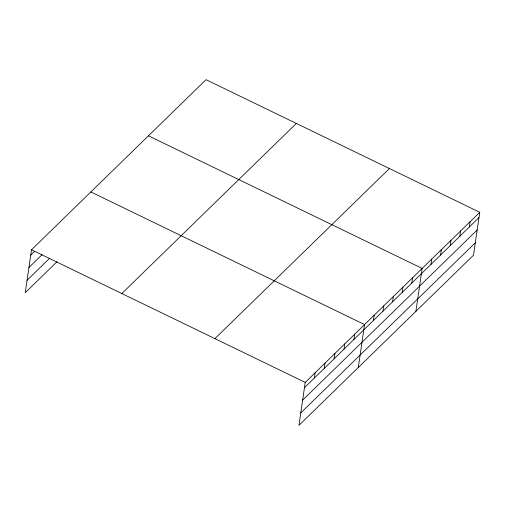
<?xml version="1.0" encoding="UTF-8"?>
<svg xmlns="http://www.w3.org/2000/svg" width="505" height="505" viewBox="0 0 505 505"><rect width="100%" height="100%" fill="white"/><g stroke="black" fill="none" stroke-linecap="round" stroke-linejoin="round"><path stroke-width="0.76" d="M479.75 212.302L305.228 382.405L298.966 425.324L473.488 255.221L479.75 212.302L206.034 79.676L31.512 249.779L25.25 292.698L57.115 261.64M314.35 378.056L315.12 372.766M324.235 368.416L325.012 363.127M334.127 358.777L334.897 353.487M344.012 349.138L344.789 343.848M353.904 339.499L354.674 334.209M358.304 367.488L364.566 324.57L90.849 191.944M373.391 320.505L374.167 315.215M382.992 311.149L383.762 305.853M392.587 301.794L393.363 296.498M402.188 292.439L402.958 287.143M411.79 283.084L412.56 277.788M415.899 311.358L422.161 268.433L148.438 135.807M430.986 264.374L431.756 259.078M440.581 255.019L441.357 249.722M450.182 245.664L450.952 240.367M459.777 236.308L460.554 231.012M469.379 226.953L470.149 221.657M30.742 255.069L34.586 251.326M28.93 267.492L42.111 254.64M27.062 280.281L49.585 258.326M121.838 293.544L296.359 123.441M214.903 338.634L389.424 168.531M304.458 387.695L478.98 217.598M302.647 400.111L477.168 230.015M300.778 412.907L475.3 242.804M31.512 249.779L305.228 382.405"/></g></svg>
